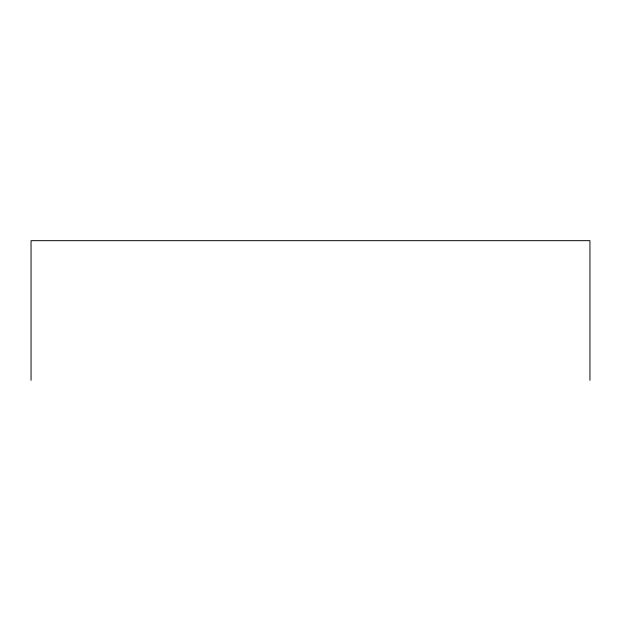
<?xml version="1.0" encoding="UTF-8"?>
<svg xmlns="http://www.w3.org/2000/svg" width="621" height="621" viewBox="0 0 621 621"><rect width="100%" height="100%" fill="white"/><g stroke="black" fill="none" stroke-linecap="round" stroke-linejoin="round"><path stroke-width="0.93" d="M589.95 380.331L589.95 240.669L31.05 240.669L31.05 380.331"/></g></svg>
